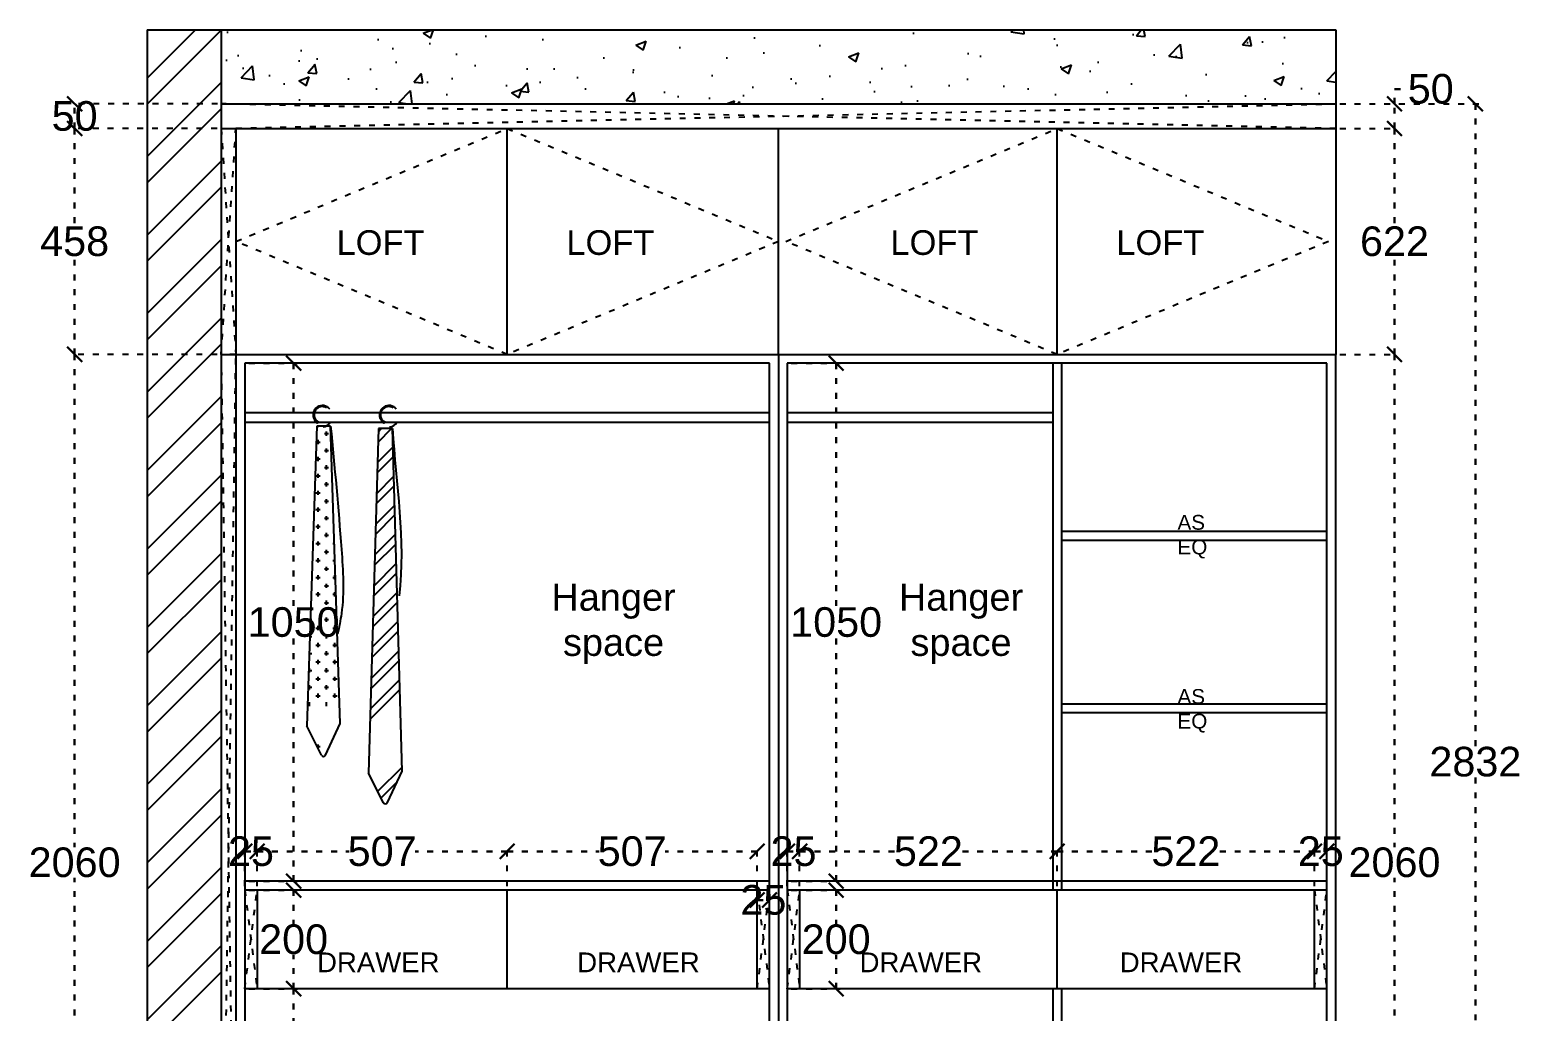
# Model space of a CAD drawing. Header units: millimetres. Extents: x 220712 to 1505573, y -354410 to 241923.
# Drawn here: x 285507 to 288529, y 117309 to 119298 of the extents above; entities that cross this region are included whole.
import ezdxf

# ---------------------------------------------------------------- set-up
doc = ezdxf.new("R2010")
doc.units = ezdxf.units.MM
doc.header["$MEASUREMENT"] = 0
doc.linetypes.add('ACAD_ISO03W100', pattern=[30, 12, -18])
doc.layers.add('Walls', color=253, linetype='Continuous')
doc.layers.add('Words', color=7, linetype='Continuous')
doc.styles.get("Standard").update_dxf_attribs({"font": 'arial.ttf'})
doc.dimstyles.get("Standard").update_dxf_attribs({"dimtxt": 60, "dimasz": 30, "dimexe": 7.75, "dimexo": 8.13, "dimgap": 0.63, "dimtad": 0, "dimtih": 1, "dimtoh": 1, "dimdec": 0, "dimzin": 0, "dimtxsty": 'Standard', "dimblk": 'OBLIQUE', "dimcen": 2.25, "dimclrd": 1, "dimclre": 1, "dimclrt": 1, "dimadec": 0, "dimazin": 0, "dimtfac": 1, "dimtdec": 0, "dimtofl": 0, "dimtmove": 0, "dimatfit": 3, "dimfxl": 1, "dimtolj": 1, "dimtzin": 0, "dimlwd": 30, "dimarcsym": 0})

# ---------------------------------------------------------------- blocks, each defined once
blk = doc.blocks.new('_Oblique')
at = {"color": 0, "linetype": 'ByBlock', "lineweight": -2}
blk.add_line((-0.5, -0.5), (0.5, 0.5), dxfattribs=at)
blk = doc.blocks.new('*D666')
at = {"layer": 'Defpoints', "color": 0, "linetype": 'ACAD_ISO03W100', "transparency": 16777216}
for p in [(288155, 118640.5), (288274, 118640.5), (288155, 116580.5)]:
    blk.add_point(p, dxfattribs=at)
at = {"layer": 'Walls', "color": 1, "linetype": 'ACAD_ISO03W100', "lineweight": -2, "transparency": 16777216}
for p, q in [((288163.1, 118640.5), (288281.8, 118640.5)), ((288163.1, 116580.5), (288281.8, 116580.5))]:
    blk.add_line(p, q, dxfattribs=at)
at = {"layer": 'Walls', "color": 1, "linetype": 'ACAD_ISO03W100', "lineweight": 30, "transparency": 16777216}
for p, q in [((288274, 118640.5), (288274, 117641.8)), ((288274, 116580.5), (288274, 117579.2))]:
    blk.add_line(p, q, dxfattribs=at)
at = {"layer": 'Walls', "color": 1, "linetype": 'ACAD_ISO03W100', "lineweight": 30, "transparency": 16777216, "xscale": 30, "yscale": 30, "zscale": 30}
for p, rotation in [((288274, 118640.5), 90), ((288274, 116580.5), 270)]:
    blk.add_blockref('_Oblique', p, dxfattribs=dict(at, rotation=rotation))
at = {"layer": 'Walls', "color": 1, "linetype": 'ACAD_ISO03W100', "transparency": 16777216, "insert": (288274, 117610.5), "char_height": 60, "attachment_point": 5}
blk.add_mtext('\\A1;2060', dxfattribs=at)
blk = doc.blocks.new('*D667')
at = {"layer": 'Defpoints', "color": 0, "linetype": 'ACAD_ISO03W100', "transparency": 16777216}
for p in [(288155, 119098.5), (288274, 119098.5), (288155, 118640.5)]:
    blk.add_point(p, dxfattribs=at)
at = {"layer": 'Walls', "color": 1, "linetype": 'ACAD_ISO03W100', "lineweight": -2, "transparency": 16777216}
for p, q in [((288163.1, 119098.5), (288281.8, 119098.5)), ((288163.1, 118640.5), (288281.8, 118640.5))]:
    blk.add_line(p, q, dxfattribs=at)
at = {"layer": 'Walls', "color": 1, "linetype": 'ACAD_ISO03W100', "lineweight": 30, "transparency": 16777216}
for p, q in [((288274, 119098.5), (288274, 118900.8)), ((288274, 118640.5), (288274, 118838.2))]:
    blk.add_line(p, q, dxfattribs=at)
at = {"layer": 'Walls', "color": 1, "linetype": 'ACAD_ISO03W100', "lineweight": 30, "transparency": 16777216, "xscale": 30, "yscale": 30, "zscale": 30}
for p, rotation in [((288274, 119098.5), 90), ((288274, 118640.5), 270)]:
    blk.add_blockref('_Oblique', p, dxfattribs=dict(at, rotation=rotation))
at = {"layer": 'Walls', "color": 1, "linetype": 'ACAD_ISO03W100', "transparency": 16777216, "insert": (288274, 118869.5), "char_height": 60, "attachment_point": 5}
blk.add_mtext('\\A1;622', dxfattribs=at)
blk = doc.blocks.new('*D668')
at = {"layer": 'Defpoints', "color": 0, "linetype": 'ACAD_ISO03W100', "transparency": 16777216}
for p in [(288155, 119148.5), (288274, 119148.5), (288155, 119098.5)]:
    blk.add_point(p, dxfattribs=at)
at = {"layer": 'Walls', "color": 1, "linetype": 'ACAD_ISO03W100', "lineweight": 30, "transparency": 16777216}
for p, q in [((288274, 119148.5), (288274, 119178.5)), ((288274, 119178.5), (288304, 119178.5)), ((288274, 119098.5), (288274, 119148.5))]:
    blk.add_line(p, q, dxfattribs=at)
at = {"layer": 'Walls', "color": 1, "linetype": 'ACAD_ISO03W100', "lineweight": -2, "transparency": 16777216}
for p, q in [((288163.13, 119148.5), (288281.75, 119148.5)), ((288163.13, 119098.5), (288281.75, 119098.5))]:
    blk.add_line(p, q, dxfattribs=at)
at = {"layer": 'Walls', "color": 1, "linetype": 'ACAD_ISO03W100', "lineweight": 30, "transparency": 16777216, "xscale": 30, "yscale": 30, "zscale": 30}
for p, rotation in [((288274, 119148.5), 90), ((288274, 119098.5), 270)]:
    blk.add_blockref('_Oblique', p, dxfattribs=dict(at, rotation=rotation))
at = {"layer": 'Walls', "color": 1, "linetype": 'ACAD_ISO03W100', "transparency": 16777216, "insert": (288347.50176, 119178.5), "char_height": 60, "attachment_point": 5}
blk.add_mtext('\\A1;50', dxfattribs=at)
blk = doc.blocks.new('*D664')
at = {"layer": 'Defpoints', "color": 0, "linetype": 'ACAD_ISO03W100', "transparency": 16777216}
for p in [(288155, 119148.5), (288438, 119148.5), (288155, 116480.5)]:
    blk.add_point(p, dxfattribs=at)
at = {"layer": 'Walls', "color": 1, "linetype": 'ACAD_ISO03W100', "lineweight": -2, "transparency": 16777216}
for p, q in [((288163.1, 119148.5), (288445.8, 119148.5)), ((288163.1, 116480.5), (288445.8, 116480.5))]:
    blk.add_line(p, q, dxfattribs=at)
at = {"layer": 'Walls', "color": 1, "linetype": 'ACAD_ISO03W100', "lineweight": 30, "transparency": 16777216}
for p, q in [((288438, 119148.5), (288438, 117845.8)), ((288438, 116480.5), (288438, 117783.2))]:
    blk.add_line(p, q, dxfattribs=at)
at = {"layer": 'Walls', "color": 1, "linetype": 'ACAD_ISO03W100', "lineweight": 30, "transparency": 16777216, "xscale": 30, "yscale": 30, "zscale": 30}
for p, rotation in [((288438, 119148.5), 90), ((288438, 116480.5), 270)]:
    blk.add_blockref('_Oblique', p, dxfattribs=dict(at, rotation=rotation))
at = {"layer": 'Walls', "color": 1, "linetype": 'ACAD_ISO03W100', "transparency": 16777216, "insert": (288438, 117814.5), "char_height": 60, "attachment_point": 5}
blk.add_mtext('\\A1;2832', dxfattribs=at)
blk = doc.blocks.new('*D673')
at = {"layer": 'Defpoints', "color": 0, "linetype": 'ACAD_ISO03W100', "transparency": 16777216}
for p in [(285943, 117354.5), (286042, 117354.5), (285943, 116976.5)]:
    blk.add_point(p, dxfattribs=at)
at = {"layer": 'Walls', "color": 1, "linetype": 'ACAD_ISO03W100', "lineweight": -2, "transparency": 16777216}
for p, q in [((285951.1, 117354.5), (286049.8, 117354.5)), ((285951.1, 116976.5), (286049.8, 116976.5))]:
    blk.add_line(p, q, dxfattribs=at)
at = {"layer": 'Walls', "color": 1, "linetype": 'ACAD_ISO03W100', "lineweight": 30, "transparency": 16777216}
for p, q in [((286042, 117354.5), (286042, 117196.8)), ((286042, 116976.5), (286042, 117134.2))]:
    blk.add_line(p, q, dxfattribs=at)
at = {"layer": 'Walls', "color": 1, "linetype": 'ACAD_ISO03W100', "lineweight": 30, "transparency": 16777216, "xscale": 30, "yscale": 30, "zscale": 30}
for p, rotation in [((286042, 117354.5), 90), ((286042, 116976.5), 270)]:
    blk.add_blockref('_Oblique', p, dxfattribs=dict(at, rotation=rotation))
at = {"layer": 'Walls', "color": 1, "linetype": 'ACAD_ISO03W100', "transparency": 16777216, "insert": (286042, 117165.5), "char_height": 60, "attachment_point": 5}
blk.add_mtext('\\A1;378', dxfattribs=at)
blk = doc.blocks.new('*D674')
at = {"layer": 'Defpoints', "color": 0, "linetype": 'ACAD_ISO03W100', "transparency": 16777216}
for p in [(285943, 117554.5), (286042, 117554.5), (285943, 117354.5)]:
    blk.add_point(p, dxfattribs=at)
at = {"layer": 'Walls', "color": 1, "linetype": 'ACAD_ISO03W100', "lineweight": -2, "transparency": 16777216}
for p, q in [((285951.1, 117554.5), (286049.8, 117554.5)), ((285951.1, 117354.5), (286049.8, 117354.5))]:
    blk.add_line(p, q, dxfattribs=at)
at = {"layer": 'Walls', "color": 1, "linetype": 'ACAD_ISO03W100', "lineweight": 30, "transparency": 16777216}
for p, q in [((286042, 117554.5), (286042, 117485.8)), ((286042, 117354.5), (286042, 117423.2))]:
    blk.add_line(p, q, dxfattribs=at)
at = {"layer": 'Walls', "color": 1, "linetype": 'ACAD_ISO03W100', "lineweight": 30, "transparency": 16777216, "xscale": 30, "yscale": 30, "zscale": 30}
for p, rotation in [((286042, 117554.5), 90), ((286042, 117354.5), 270)]:
    blk.add_blockref('_Oblique', p, dxfattribs=dict(at, rotation=rotation))
at = {"layer": 'Walls', "color": 1, "linetype": 'ACAD_ISO03W100', "transparency": 16777216, "insert": (286042, 117454.5), "char_height": 60, "attachment_point": 5}
blk.add_mtext('\\A1;200', dxfattribs=at)
blk = doc.blocks.new('*D675')
at = {"layer": 'Defpoints', "color": 0, "linetype": 'ACAD_ISO03W100', "transparency": 16777216}
for p in [(285943, 118622.5), (285943, 117572.5), (286042, 117572.5)]:
    blk.add_point(p, dxfattribs=at)
at = {"layer": 'Walls', "color": 1, "linetype": 'ACAD_ISO03W100', "lineweight": -2, "transparency": 16777216}
for p, q in [((285951.1, 118622.5), (286049.8, 118622.5)), ((285951.1, 117572.5), (286049.8, 117572.5))]:
    blk.add_line(p, q, dxfattribs=at)
at = {"layer": 'Walls', "color": 1, "linetype": 'ACAD_ISO03W100', "lineweight": 30, "transparency": 16777216}
for p, q in [((286042, 118622.5), (286042, 118128.8)), ((286042, 117572.5), (286042, 118066.2))]:
    blk.add_line(p, q, dxfattribs=at)
at = {"layer": 'Walls', "color": 1, "linetype": 'ACAD_ISO03W100', "lineweight": 30, "transparency": 16777216, "xscale": 30, "yscale": 30, "zscale": 30}
for p, rotation in [((286042, 118622.5), 90), ((286042, 117572.5), 270)]:
    blk.add_blockref('_Oblique', p, dxfattribs=dict(at, rotation=rotation))
at = {"layer": 'Walls', "color": 1, "linetype": 'ACAD_ISO03W100', "transparency": 16777216, "insert": (286042, 118097.5), "char_height": 60, "attachment_point": 5}
blk.add_mtext('\\A1;1050', dxfattribs=at)
blk = doc.blocks.new('*D676')
at = {"layer": 'Defpoints', "color": 0, "linetype": 'ACAD_ISO03W100', "transparency": 16777216}
for p in [(285598, 118640.5), (285895, 118640.5), (285895, 116580.5)]:
    blk.add_point(p, dxfattribs=at)
at = {"layer": 'Walls', "color": 1, "linetype": 'ACAD_ISO03W100', "lineweight": -2, "transparency": 16777216}
for p, q in [((285886.9, 118640.5), (285590.3, 118640.5)), ((285886.9, 116580.5), (285590.3, 116580.5))]:
    blk.add_line(p, q, dxfattribs=at)
at = {"layer": 'Walls', "color": 1, "linetype": 'ACAD_ISO03W100', "lineweight": 30, "transparency": 16777216}
for p, q in [((285598, 118640.5), (285598, 117641.8)), ((285598, 116580.5), (285598, 117579.2))]:
    blk.add_line(p, q, dxfattribs=at)
at = {"layer": 'Walls', "color": 1, "linetype": 'ACAD_ISO03W100', "lineweight": 30, "transparency": 16777216, "xscale": 30, "yscale": 30, "zscale": 30}
for p, rotation in [((285598, 118640.5), 90), ((285598, 116580.5), 270)]:
    blk.add_blockref('_Oblique', p, dxfattribs=dict(at, rotation=rotation))
at = {"layer": 'Walls', "color": 1, "linetype": 'ACAD_ISO03W100', "transparency": 16777216, "insert": (285598, 117610.5), "char_height": 60, "attachment_point": 5}
blk.add_mtext('\\A1;2060', dxfattribs=at)
blk = doc.blocks.new('*D678')
at = {"layer": 'Defpoints', "color": 0, "linetype": 'ACAD_ISO03W100', "transparency": 16777216}
for p in [(285598, 119098.5), (285895, 119098.5), (285895, 118640.5)]:
    blk.add_point(p, dxfattribs=at)
at = {"layer": 'Walls', "color": 1, "linetype": 'ACAD_ISO03W100', "lineweight": -2, "transparency": 16777216}
for p, q in [((285886.9, 119098.5), (285590.3, 119098.5)), ((285886.9, 118640.5), (285590.3, 118640.5))]:
    blk.add_line(p, q, dxfattribs=at)
at = {"layer": 'Walls', "color": 1, "linetype": 'ACAD_ISO03W100', "lineweight": 30, "transparency": 16777216}
for p, q in [((285598, 119098.5), (285598, 118900.8)), ((285598, 118640.5), (285598, 118838.2))]:
    blk.add_line(p, q, dxfattribs=at)
at = {"layer": 'Walls', "color": 1, "linetype": 'ACAD_ISO03W100', "lineweight": 30, "transparency": 16777216, "xscale": 30, "yscale": 30, "zscale": 30}
for p, rotation in [((285598, 119098.5), 90), ((285598, 118640.5), 270)]:
    blk.add_blockref('_Oblique', p, dxfattribs=dict(at, rotation=rotation))
at = {"layer": 'Walls', "color": 1, "linetype": 'ACAD_ISO03W100', "transparency": 16777216, "insert": (285598, 118869.5), "char_height": 60, "attachment_point": 5}
blk.add_mtext('\\A1;458', dxfattribs=at)
blk = doc.blocks.new('*D679')
at = {"layer": 'Defpoints', "color": 0, "linetype": 'ACAD_ISO03W100', "transparency": 16777216}
for p in [(285598, 119148.5), (285896.1, 119148.5), (285895, 119098.5)]:
    blk.add_point(p, dxfattribs=at)
at = {"layer": 'Walls', "color": 1, "linetype": 'ACAD_ISO03W100', "lineweight": -2, "transparency": 16777216}
for p, q in [((285888, 119148.5), (285590.3, 119148.5)), ((285886.9, 119098.5), (285590.3, 119098.5))]:
    blk.add_line(p, q, dxfattribs=at)
at = {"layer": 'Walls', "color": 1, "linetype": 'ACAD_ISO03W100', "lineweight": 30, "transparency": 16777216}
blk.add_line((285598, 119098.5), (285598, 119148.5), dxfattribs=at)
at = {"layer": 'Walls', "color": 1, "linetype": 'ACAD_ISO03W100', "lineweight": 30, "transparency": 16777216, "xscale": 30, "yscale": 30, "zscale": 30}
for p, rotation in [((285598, 119148.5), 90), ((285598, 119098.5), 270)]:
    blk.add_blockref('_Oblique', p, dxfattribs=dict(at, rotation=rotation))
at = {"layer": 'Walls', "color": 1, "linetype": 'ACAD_ISO03W100', "transparency": 16777216, "insert": (285598, 119123.5), "char_height": 60, "attachment_point": 5}
blk.add_mtext('\\A1;50', dxfattribs=at)
blk = doc.blocks.new('*D680')
at = {"layer": 'Defpoints', "color": 0, "linetype": 'ACAD_ISO03W100', "transparency": 16777216}
for p in [(286982, 117554.5), (287007, 117554.5), (287007, 117534.3)]:
    blk.add_point(p, dxfattribs=at)
at = {"layer": 'Walls', "color": 1, "linetype": 'ACAD_ISO03W100', "lineweight": -2, "transparency": 16777216}
for p, q in [((286982, 117546.4), (286982, 117526.6)), ((287007, 117546.4), (287007, 117526.6))]:
    blk.add_line(p, q, dxfattribs=at)
at = {"layer": 'Walls', "color": 1, "linetype": 'ACAD_ISO03W100', "lineweight": 30, "transparency": 16777216}
blk.add_line((286982, 117534.3), (287007, 117534.3), dxfattribs=at)
at = {"layer": 'Walls', "color": 1, "linetype": 'ACAD_ISO03W100', "lineweight": 30, "transparency": 16777216, "xscale": 30, "yscale": 30, "zscale": 30, "rotation": 180}
blk.add_blockref('_Oblique', (286982, 117534.3), dxfattribs=at)
at = {"layer": 'Walls', "color": 1, "linetype": 'ACAD_ISO03W100', "lineweight": 30, "transparency": 16777216, "xscale": 30, "yscale": 30, "zscale": 30}
blk.add_blockref('_Oblique', (287007, 117534.3), dxfattribs=at)
at = {"layer": 'Walls', "color": 1, "linetype": 'ACAD_ISO03W100', "transparency": 16777216, "insert": (286994.5, 117534.3), "char_height": 60, "attachment_point": 5}
blk.add_mtext('\\A1;25', dxfattribs=at)
blk = doc.blocks.new('*D681')
at = {"layer": 'Defpoints', "color": 0, "linetype": 'ACAD_ISO03W100', "transparency": 16777216}
for p in [(285968, 117633), (285943, 117554.5), (285968, 117554.5)]:
    blk.add_point(p, dxfattribs=at)
at = {"layer": 'Walls', "color": 1, "linetype": 'ACAD_ISO03W100', "lineweight": -2, "transparency": 16777216}
for p, q in [((285943, 117562.63), (285943, 117640.75)), ((285968, 117562.63), (285968, 117640.75))]:
    blk.add_line(p, q, dxfattribs=at)
at = {"layer": 'Walls', "color": 1, "linetype": 'ACAD_ISO03W100', "lineweight": 30, "transparency": 16777216}
blk.add_line((285943, 117633), (285968, 117633), dxfattribs=at)
at = {"layer": 'Walls', "color": 1, "linetype": 'ACAD_ISO03W100', "lineweight": 30, "transparency": 16777216, "xscale": 30, "yscale": 30, "zscale": 30, "rotation": 180}
blk.add_blockref('_Oblique', (285943, 117633), dxfattribs=at)
at = {"layer": 'Walls', "color": 1, "linetype": 'ACAD_ISO03W100', "lineweight": 30, "transparency": 16777216, "xscale": 30, "yscale": 30, "zscale": 30}
blk.add_blockref('_Oblique', (285968, 117633), dxfattribs=at)
at = {"layer": 'Walls', "color": 1, "linetype": 'ACAD_ISO03W100', "transparency": 16777216, "insert": (285955.5, 117633), "char_height": 60, "attachment_point": 5}
blk.add_mtext('\\A1;25', dxfattribs=at)
blk = doc.blocks.new('*D682')
at = {"layer": 'Defpoints', "color": 0, "linetype": 'ACAD_ISO03W100', "transparency": 16777216}
for p in [(286475, 117633), (285968, 117554.5), (286475, 117554.5)]:
    blk.add_point(p, dxfattribs=at)
at = {"layer": 'Walls', "color": 1, "linetype": 'ACAD_ISO03W100', "lineweight": -2, "transparency": 16777216}
for p, q in [((285968, 117562.6), (285968, 117640.8)), ((286475, 117562.6), (286475, 117640.8))]:
    blk.add_line(p, q, dxfattribs=at)
at = {"layer": 'Walls', "color": 1, "linetype": 'ACAD_ISO03W100', "lineweight": 30, "transparency": 16777216}
for p, q in [((285968, 117633), (286154.6, 117633)), ((286475, 117633), (286288.4, 117633))]:
    blk.add_line(p, q, dxfattribs=at)
at = {"layer": 'Walls', "color": 1, "linetype": 'ACAD_ISO03W100', "lineweight": 30, "transparency": 16777216, "xscale": 30, "yscale": 30, "zscale": 30, "rotation": 180}
blk.add_blockref('_Oblique', (285968, 117633), dxfattribs=at)
at = {"layer": 'Walls', "color": 1, "linetype": 'ACAD_ISO03W100', "lineweight": 30, "transparency": 16777216, "xscale": 30, "yscale": 30, "zscale": 30}
blk.add_blockref('_Oblique', (286475, 117633), dxfattribs=at)
at = {"layer": 'Walls', "color": 1, "linetype": 'ACAD_ISO03W100', "transparency": 16777216, "insert": (286221.5, 117633), "char_height": 60, "attachment_point": 5}
blk.add_mtext('\\A1;507', dxfattribs=at)
blk = doc.blocks.new('*D683')
at = {"layer": 'Defpoints', "color": 0, "linetype": 'ACAD_ISO03W100', "transparency": 16777216}
for p in [(286982, 117633), (286475, 117554.5), (286982, 117554.5)]:
    blk.add_point(p, dxfattribs=at)
at = {"layer": 'Walls', "color": 1, "linetype": 'ACAD_ISO03W100', "lineweight": -2, "transparency": 16777216}
for p, q in [((286475, 117562.6), (286475, 117640.8)), ((286982, 117562.6), (286982, 117640.8))]:
    blk.add_line(p, q, dxfattribs=at)
at = {"layer": 'Walls', "color": 1, "linetype": 'ACAD_ISO03W100', "lineweight": 30, "transparency": 16777216}
for p, q in [((286475, 117633), (286661.6, 117633)), ((286982, 117633), (286795.4, 117633))]:
    blk.add_line(p, q, dxfattribs=at)
at = {"layer": 'Walls', "color": 1, "linetype": 'ACAD_ISO03W100', "lineweight": 30, "transparency": 16777216, "xscale": 30, "yscale": 30, "zscale": 30, "rotation": 180}
blk.add_blockref('_Oblique', (286475, 117633), dxfattribs=at)
at = {"layer": 'Walls', "color": 1, "linetype": 'ACAD_ISO03W100', "lineweight": 30, "transparency": 16777216, "xscale": 30, "yscale": 30, "zscale": 30}
blk.add_blockref('_Oblique', (286982, 117633), dxfattribs=at)
at = {"layer": 'Walls', "color": 1, "linetype": 'ACAD_ISO03W100', "transparency": 16777216, "insert": (286728.5, 117633), "char_height": 60, "attachment_point": 5}
blk.add_mtext('\\A1;507', dxfattribs=at)
blk = doc.blocks.new('*D685')
at = {"layer": 'Defpoints', "color": 0, "linetype": 'ACAD_ISO03W100', "transparency": 16777216}
for p in [(287043, 117554.5), (287142, 117554.5), (287043, 117354.5)]:
    blk.add_point(p, dxfattribs=at)
at = {"layer": 'Walls', "color": 1, "linetype": 'ACAD_ISO03W100', "lineweight": -2, "transparency": 16777216}
for p, q in [((287051.1, 117554.5), (287149.8, 117554.5)), ((287051.1, 117354.5), (287149.8, 117354.5))]:
    blk.add_line(p, q, dxfattribs=at)
at = {"layer": 'Walls', "color": 1, "linetype": 'ACAD_ISO03W100', "lineweight": 30, "transparency": 16777216}
for p, q in [((287142, 117554.5), (287142, 117485.8)), ((287142, 117354.5), (287142, 117423.2))]:
    blk.add_line(p, q, dxfattribs=at)
at = {"layer": 'Walls', "color": 1, "linetype": 'ACAD_ISO03W100', "lineweight": 30, "transparency": 16777216, "xscale": 30, "yscale": 30, "zscale": 30}
for p, rotation in [((287142, 117554.5), 90), ((287142, 117354.5), 270)]:
    blk.add_blockref('_Oblique', p, dxfattribs=dict(at, rotation=rotation))
at = {"layer": 'Walls', "color": 1, "linetype": 'ACAD_ISO03W100', "transparency": 16777216, "insert": (287142, 117454.5), "char_height": 60, "attachment_point": 5}
blk.add_mtext('\\A1;200', dxfattribs=at)
blk = doc.blocks.new('*D686')
at = {"layer": 'Defpoints', "color": 0, "linetype": 'ACAD_ISO03W100', "transparency": 16777216}
for p in [(287043, 118622.5), (287043, 117572.5), (287142, 117572.5)]:
    blk.add_point(p, dxfattribs=at)
at = {"layer": 'Walls', "color": 1, "linetype": 'ACAD_ISO03W100', "lineweight": -2, "transparency": 16777216}
for p, q in [((287051.1, 118622.5), (287149.8, 118622.5)), ((287051.1, 117572.5), (287149.8, 117572.5))]:
    blk.add_line(p, q, dxfattribs=at)
at = {"layer": 'Walls', "color": 1, "linetype": 'ACAD_ISO03W100', "lineweight": 30, "transparency": 16777216}
for p, q in [((287142, 118622.5), (287142, 118128.8)), ((287142, 117572.5), (287142, 118066.2))]:
    blk.add_line(p, q, dxfattribs=at)
at = {"layer": 'Walls', "color": 1, "linetype": 'ACAD_ISO03W100', "lineweight": 30, "transparency": 16777216, "xscale": 30, "yscale": 30, "zscale": 30}
for p, rotation in [((287142, 118622.5), 90), ((287142, 117572.5), 270)]:
    blk.add_blockref('_Oblique', p, dxfattribs=dict(at, rotation=rotation))
at = {"layer": 'Walls', "color": 1, "linetype": 'ACAD_ISO03W100', "transparency": 16777216, "insert": (287142, 118097.5), "char_height": 60, "attachment_point": 5}
blk.add_mtext('\\A1;1050', dxfattribs=at)
blk = doc.blocks.new('*D687')
at = {"layer": 'Defpoints', "color": 0, "linetype": 'ACAD_ISO03W100', "transparency": 16777216}
for p in [(288137, 117633), (288112, 117554.5), (288137, 117554.5)]:
    blk.add_point(p, dxfattribs=at)
at = {"layer": 'Walls', "color": 1, "linetype": 'ACAD_ISO03W100', "lineweight": -2, "transparency": 16777216}
for p, q in [((288112, 117562.63), (288112, 117640.75)), ((288137, 117562.63), (288137, 117640.75))]:
    blk.add_line(p, q, dxfattribs=at)
at = {"layer": 'Walls', "color": 1, "linetype": 'ACAD_ISO03W100', "lineweight": 30, "transparency": 16777216}
blk.add_line((288112, 117633), (288137, 117633), dxfattribs=at)
at = {"layer": 'Walls', "color": 1, "linetype": 'ACAD_ISO03W100', "lineweight": 30, "transparency": 16777216, "xscale": 30, "yscale": 30, "zscale": 30, "rotation": 180}
blk.add_blockref('_Oblique', (288112, 117633), dxfattribs=at)
at = {"layer": 'Walls', "color": 1, "linetype": 'ACAD_ISO03W100', "lineweight": 30, "transparency": 16777216, "xscale": 30, "yscale": 30, "zscale": 30}
blk.add_blockref('_Oblique', (288137, 117633), dxfattribs=at)
at = {"layer": 'Walls', "color": 1, "linetype": 'ACAD_ISO03W100', "transparency": 16777216, "insert": (288124.5, 117633), "char_height": 60, "attachment_point": 5}
blk.add_mtext('\\A1;25', dxfattribs=at)
blk = doc.blocks.new('*D688')
at = {"layer": 'Defpoints', "color": 0, "linetype": 'ACAD_ISO03W100', "transparency": 16777216}
for p in [(287068, 117633), (287043, 117554.5), (287068, 117554.5)]:
    blk.add_point(p, dxfattribs=at)
at = {"layer": 'Walls', "color": 1, "linetype": 'ACAD_ISO03W100', "lineweight": -2, "transparency": 16777216}
for p, q in [((287043, 117562.63), (287043, 117640.75)), ((287068, 117562.63), (287068, 117640.75))]:
    blk.add_line(p, q, dxfattribs=at)
at = {"layer": 'Walls', "color": 1, "linetype": 'ACAD_ISO03W100', "lineweight": 30, "transparency": 16777216}
blk.add_line((287043, 117633), (287068, 117633), dxfattribs=at)
at = {"layer": 'Walls', "color": 1, "linetype": 'ACAD_ISO03W100', "lineweight": 30, "transparency": 16777216, "xscale": 30, "yscale": 30, "zscale": 30, "rotation": 180}
blk.add_blockref('_Oblique', (287043, 117633), dxfattribs=at)
at = {"layer": 'Walls', "color": 1, "linetype": 'ACAD_ISO03W100', "lineweight": 30, "transparency": 16777216, "xscale": 30, "yscale": 30, "zscale": 30}
blk.add_blockref('_Oblique', (287068, 117633), dxfattribs=at)
at = {"layer": 'Walls', "color": 1, "linetype": 'ACAD_ISO03W100', "transparency": 16777216, "insert": (287055.5, 117633), "char_height": 60, "attachment_point": 5}
blk.add_mtext('\\A1;25', dxfattribs=at)
blk = doc.blocks.new('*D689')
at = {"layer": 'Defpoints', "color": 0, "linetype": 'ACAD_ISO03W100', "transparency": 16777216}
for p in [(287590, 117633), (287068, 117554.5), (287590, 117554.5)]:
    blk.add_point(p, dxfattribs=at)
at = {"layer": 'Walls', "color": 1, "linetype": 'ACAD_ISO03W100', "lineweight": -2, "transparency": 16777216}
for p, q in [((287068, 117562.6), (287068, 117640.8)), ((287590, 117562.6), (287590, 117640.8))]:
    blk.add_line(p, q, dxfattribs=at)
at = {"layer": 'Walls', "color": 1, "linetype": 'ACAD_ISO03W100', "lineweight": 30, "transparency": 16777216}
for p, q in [((287068, 117633), (287262.4, 117633)), ((287590, 117633), (287395.6, 117633))]:
    blk.add_line(p, q, dxfattribs=at)
at = {"layer": 'Walls', "color": 1, "linetype": 'ACAD_ISO03W100', "lineweight": 30, "transparency": 16777216, "xscale": 30, "yscale": 30, "zscale": 30, "rotation": 180}
blk.add_blockref('_Oblique', (287068, 117633), dxfattribs=at)
at = {"layer": 'Walls', "color": 1, "linetype": 'ACAD_ISO03W100', "lineweight": 30, "transparency": 16777216, "xscale": 30, "yscale": 30, "zscale": 30}
blk.add_blockref('_Oblique', (287590, 117633), dxfattribs=at)
at = {"layer": 'Walls', "color": 1, "linetype": 'ACAD_ISO03W100', "transparency": 16777216, "insert": (287329, 117633), "char_height": 60, "attachment_point": 5}
blk.add_mtext('\\A1;522', dxfattribs=at)
blk = doc.blocks.new('*D684')
at = {"layer": 'Defpoints', "color": 0, "linetype": 'ACAD_ISO03W100', "transparency": 16777216}
for p in [(288112, 117633), (287590, 117554.5), (288112, 117554.5)]:
    blk.add_point(p, dxfattribs=at)
at = {"layer": 'Walls', "color": 1, "linetype": 'ACAD_ISO03W100', "lineweight": -2, "transparency": 16777216}
for p, q in [((287590, 117562.6), (287590, 117640.8)), ((288112, 117562.6), (288112, 117640.8))]:
    blk.add_line(p, q, dxfattribs=at)
at = {"layer": 'Walls', "color": 1, "linetype": 'ACAD_ISO03W100', "lineweight": 30, "transparency": 16777216}
for p, q in [((287590, 117633), (287784.4, 117633)), ((288112, 117633), (287917.6, 117633))]:
    blk.add_line(p, q, dxfattribs=at)
at = {"layer": 'Walls', "color": 1, "linetype": 'ACAD_ISO03W100', "lineweight": 30, "transparency": 16777216, "xscale": 30, "yscale": 30, "zscale": 30, "rotation": 180}
blk.add_blockref('_Oblique', (287590, 117633), dxfattribs=at)
at = {"layer": 'Walls', "color": 1, "linetype": 'ACAD_ISO03W100', "lineweight": 30, "transparency": 16777216, "xscale": 30, "yscale": 30, "zscale": 30}
blk.add_blockref('_Oblique', (288112, 117633), dxfattribs=at)
at = {"layer": 'Walls', "color": 1, "linetype": 'ACAD_ISO03W100', "transparency": 16777216, "insert": (287851, 117633), "char_height": 60, "attachment_point": 5}
blk.add_mtext('\\A1;522', dxfattribs=at)

msp = doc.modelspace()

# ---------------------------------------------------------------- hatches: boundary and pattern name
at = {"layer": 'Walls', "linetype": 'ACAD_ISO03W100', "true_color": 0xc7c8ca}
h = msp.add_hatch(dxfattribs=at)
h.set_pattern_fill('ANSI32', color=9, scale=300)
h.set_pattern_definition([(45, (4263.5, 0), (-79.549513, 79.549513), []), (45, (4316.53, 0), (-79.549513, 79.549513), [])])
h.paths.add_polyline_path([(285895, 119298.5), (285745, 119298.5), (285745, 118640.5), (285745, 116480.5), (285895, 116480.5), (285895, 118640.5)])
h = msp.add_hatch(dxfattribs=at)
h.set_pattern_fill('AR-CONC', color=9, scale=30)
h.set_pattern_definition([(50, (4263.5, 0), (215.17805, -18.82564), [22.5, -247.5]), (355, (4263.5, 0), (-41.6254, 225.65764), [18, -198]), (100.451444, (4281.43, -1.57), (173.55265, 206.832), [19.12206, -210.34263]), (46.1842, (4263.5, 60), (320.1724, -49.65578), [33.75, -371.25]), (96.63564, (4290.18, 55.86), (280.39858, 292.23558), [28.6831, -315.51413]), (351.18416, (4263.5, 60), (280.3986, 292.23558), [27, -297]), (21, (4293.5, 45), (179.07212, -120.78567), [22.5, -247.5]), (326, (4293.5, 45), (72.9946, 217.54501), [18, -198]), (71.451445, (4308.42, 34.93), (252.06671, 96.75935), [19.12206, -210.34263]), (37.5, (4263.5, 0), (3.647957, 99.868156), [0, -195.6, 0, -201, 0, -198.75]), (7.5, (4263.5, 0), (78.92086, 118.323514), [0, -114.6, 0, -191.1, 0, -75.75]), (327.5, (4196.6, 0), (160.14673, -6.766462), [0, -75, 0, -234, 0, -310.5]), (317.5, (4166.6, 0), (174.95585, 30.031495), [0, -97.5, 0, -155.4, 0, -220.5])])
h.paths.add_polyline_path([(288155, 119148.5), (288155, 119298.5), (285895, 119298.5), (285895, 119148.5)])

# ---------------------------------------------------------------- linework, layer by layer
at = {"color": 18, "true_color": 0x000000}
for p, q in [((286088.8, 118494.9), (286068.7, 117887.5)), ((286117.1, 118494.9), (286088.8, 118494.9)), ((286091.5, 118492.8), (286091.5, 118494.9)), ((286108.7, 118475.7), (286108.7, 118484.2)), ((286136.6, 117891.9), (286117.1, 118494.9)), ((286214.2, 118490.1), (286194, 117791.4)), ((286213.4, 118462.8), (286240.7, 118490.1)), ((286214, 118483.6), (286220.5, 118490.1)), ((286242.5, 118490.1), (286214.2, 118490.1)), ((286262, 117795.8), (286242.5, 118490.1)), ((286087.8, 118462.8), (286095.8, 118462.8)), ((286091.5, 118458.5), (286091.5, 118467.1)), ((286104.4, 118480), (286113, 118480)), ((286212.2, 118421.2), (286243.5, 118452.5)), ((286087.2, 118428.5), (286095.8, 118428.5)), ((286091.5, 118424.2), (286091.5, 118432.8)), ((286104.4, 118445.7), (286113, 118445.7)), ((286108.7, 118441.4), (286108.7, 118450)), ((286211.6, 118400.4), (286244.1, 118432.9)), ((286087.2, 118394.2), (286095.8, 118394.2)), ((286091.5, 118389.9), (286091.5, 118398.5)), ((286104.4, 118411.4), (286113, 118411.4)), ((286108.7, 118407.1), (286108.7, 118415.7)), ((286210.4, 118358.8), (286245.2, 118393.6)), ((286091.5, 118355.7), (286091.5, 118364.2)), ((286104.4, 118377.1), (286113, 118377.1)), ((286108.7, 118372.8), (286108.7, 118381.4)), ((286209.8, 118338), (286245.7, 118373.9)), ((286087.2, 118359.9), (286095.8, 118359.9)), ((286104.4, 118342.8), (286113, 118342.8)), ((286108.7, 118338.5), (286108.7, 118347.1)), ((286208.6, 118296.3), (286246.9, 118334.6)), ((286087.2, 118325.7), (286095.8, 118325.7)), ((286091.5, 118321.4), (286091.5, 118329.9)), ((286104.4, 118308.5), (286113, 118308.5)), ((286108.7, 118304.2), (286108.7, 118312.8)), ((286121.5, 118325.7), (286122.6, 118325.7)), ((286208, 118275.5), (286247.4, 118315)), ((286087.2, 118291.4), (286095.8, 118291.4)), ((286091.5, 118287.1), (286091.5, 118295.7)), ((286104.4, 118274.2), (286113, 118274.2)), ((286108.7, 118269.9), (286108.7, 118278.5)), ((286121.5, 118291.4), (286123.7, 118291.4)), ((286206.8, 118233.9), (286248.5, 118275.7)), ((286087.2, 118257.1), (286095.8, 118257.1)), ((286091.5, 118252.8), (286091.5, 118261.4)), ((286104.4, 118239.9), (286113, 118239.9)), ((286108.7, 118235.6), (286108.7, 118244.2)), ((286121.5, 118257.1), (286124.8, 118257.1)), ((286206.2, 118213.1), (286249.1, 118256)), ((286087.2, 118222.8), (286095.8, 118222.8)), ((286091.5, 118218.5), (286091.5, 118227.1)), ((286108.7, 118201.4), (286108.7, 118209.9)), ((286121.5, 118222.8), (286125.9, 118222.8)), ((286125.8, 118218.5), (286125.8, 118226.4)), ((286205, 118171.5), (286250.2, 118216.7)), ((286087.2, 118188.5), (286095.8, 118188.5)), ((286091.5, 118184.2), (286091.5, 118192.8)), ((286104.4, 118205.6), (286113, 118205.6)), ((286121.5, 118188.5), (286127, 118188.5)), ((286125.8, 118184.2), (286125.8, 118192.8)), ((286204.4, 118150.7), (286250.7, 118197)), ((286078.1, 118171.3), (286078.7, 118171.3)), ((286087.2, 118154.2), (286095.8, 118154.2)), ((286091.5, 118149.9), (286091.5, 118158.5)), ((286104.4, 118171.3), (286113, 118171.3)), ((286108.7, 118167.1), (286108.7, 118175.6)), ((286121.5, 118154.2), (286128.2, 118154.2)), ((286125.8, 118149.9), (286125.8, 118158.5)), ((286203.2, 118109.1), (286251.8, 118157.7)), ((286076.9, 118137.1), (286078.7, 118137.1)), ((286104.4, 118137.1), (286113, 118137.1)), ((286108.7, 118132.8), (286108.7, 118141.3)), ((286121.5, 118119.9), (286129.3, 118119.9)), ((286125.8, 118115.6), (286125.8, 118124.2)), ((286202.6, 118088.3), (286252.4, 118138.1)), ((286075.8, 118102.8), (286078.7, 118102.8)), ((286091.5, 118081.3), (286091.5, 118089.9)), ((286104.4, 118102.8), (286113, 118102.8)), ((286108.7, 118098.5), (286108.7, 118107.1)), ((286125.8, 118081.3), (286125.8, 118089.9)), ((286201.4, 118046.7), (286253.5, 118098.8)), ((286074.7, 118068.5), (286078.7, 118068.5)), ((286087.2, 118085.6), (286095.8, 118085.6)), ((286108.7, 118064.2), (286108.7, 118072.8)), ((286121.5, 118085.6), (286130.1, 118085.6)), ((286200.8, 118025.9), (286254, 118079.1)), ((286073.5, 118034.2), (286078.7, 118034.2)), ((286074.4, 118029.9), (286074.4, 118038.5)), ((286087.2, 118051.3), (286095.8, 118051.3)), ((286091.5, 118047), (286091.5, 118055.6)), ((286104.4, 118034.2), (286113, 118034.2)), ((286108.7, 118029.9), (286108.7, 118038.5)), ((286121.5, 118051.3), (286130.1, 118051.3)), ((286125.8, 118047), (286125.8, 118055.6)), ((286199.6, 117984.2), (286255.1, 118039.8)), ((286072.4, 117999.9), (286078.7, 117999.9)), ((286074.4, 117995.6), (286074.4, 118004.2)), ((286087.2, 118017), (286095.8, 118017)), ((286091.5, 118012.8), (286091.5, 118021.3)), ((286104.4, 117999.9), (286113, 117999.9)), ((286108.7, 117995.6), (286108.7, 118004.2)), ((286121.5, 118017), (286130.1, 118017)), ((286125.8, 118012.8), (286125.8, 118021.3)), ((286199, 117963.4), (286255.7, 118020.2)), ((286074.4, 117961.3), (286074.4, 117969.9)), ((286087.2, 117982.8), (286095.8, 117982.8)), ((286091.5, 117978.5), (286091.5, 117987)), ((286108.7, 117961.3), (286108.7, 117969.9)), ((286121.5, 117982.8), (286130.1, 117982.8)), ((286125.8, 117978.5), (286125.8, 117987)), ((286197.8, 117921.8), (286256.8, 117980.9)), ((286071.2, 117965.6), (286078.7, 117965.6)), ((286087.2, 117948.5), (286095.8, 117948.5)), ((286091.5, 117944.2), (286091.5, 117952.8)), ((286104.4, 117965.6), (286113, 117965.6)), ((286121.5, 117948.5), (286130.1, 117948.5)), ((286125.8, 117944.2), (286125.8, 117952.8)), ((286197.2, 117901), (286257.3, 117961.2)), ((286074.4, 117927), (286074.4, 117935.6)), ((286108.7, 117927), (286108.7, 117935.6)), ((286098.8, 117828.1), (286068.7, 117887.5)), ((286106.9, 117828.2), (286136.6, 117891.9)), ((286091.5, 117842.4), (286091.5, 117849.9)), ((286089.9, 117845.6), (286095.8, 117845.6)), ((286104.4, 117828.4), (286107, 117828.4)), ((286108.7, 117832), (286108.7, 117832.7)), ((286224.2, 117731.5), (286194, 117791.4)), ((286212.6, 117754.8), (286261.8, 117804)), ((286232.2, 117732.1), (286262, 117795.8)), ((286219.4, 117741.4), (286251.7, 117773.7))]:
    msp.add_line(p, q, dxfattribs=at)
for centre in [(286090, 118502.8), (286224.9, 118502.8)]:
    msp.add_circle(centre, 1.99, dxfattribs=at)
for centre, radius, start, end in [((286100.2, 118517.9), 18.9, 58.8889, 230.4094), ((286100.2, 118517.9), 16.8, 58.8889, 230.4094), ((286098.5, 118515.2), 22, 40.831, 58.8889), ((286235.1, 118517.9), 18.9, 58.8889, 230.4094), ((286235.1, 118517.9), 16.8, 58.8889, 230.4094), ((286233.5, 118515.2), 22, 40.831, 58.8889), ((286098.5, 118515.2), 22, 278.1438, 325.0188), ((286233.5, 118515.2), 22, 278.1438, 325.0188), ((286102.8, 117830.1), 4.5, 206.9159, 334.9388), ((286228.1, 117733.8), 4.54, 207.2494, 343.2419)]:
    msp.add_arc(centre, radius, start, end, dxfattribs=at)
msp.add_spline([(286117.1, 118494.9), (286139, 118245.2), (286139, 118115.3), (286131.3, 118073.3)], degree=3, dxfattribs=at)
msp.add_open_spline([(286242.5, 118490.1), (286249.6, 118377.4), (286269.4, 118264.6), (286256, 118150.8)], degree=3, dxfattribs=at)
at = {"layer": 'Walls', "color": 18, "true_color": 0x000000}
for p, q in [((285745, 119298.5), (288155, 119298.5)), ((285745, 119298.5), (285745, 118640.5)), ((285895, 119298.5), (285895, 118640.5)), ((288155, 119298.5), (288155, 118640.5)), ((285895, 119148.5), (288155, 119148.5)), ((285895, 119098.5), (288155, 119098.5)), ((285925, 119098.5), (285925, 118640.5)), ((286475, 118640.5), (286475, 119098.5)), ((287025, 118640.5), (287025, 119098.5)), ((287590, 118640.5), (287590, 119098.5)), ((285745, 118640.5), (285745, 116480.5)), ((285895, 118640.5), (288155, 118640.5)), ((285895, 118640.5), (285895, 116480.5)), ((285925, 118640.5), (285925, 116580.5)), ((287025, 118640.5), (287025, 116580.5)), ((288155, 116480.5), (288155, 118640.5)), ((287007, 118622.5), (285943, 118622.5)), ((285943, 118622.5), (285943, 116598.5)), ((287007, 116598.5), (287007, 118622.5)), ((288137, 118622.5), (287043, 118622.5)), ((287043, 118622.5), (287043, 116598.5)), ((287581, 118622.5), (287581, 117554.5)), ((287599, 118622.5), (287599, 117554.5)), ((288137, 116598.5), (288137, 118622.5)), ((285943, 118522.5), (287007, 118522.5)), ((287043, 118522.5), (287581, 118522.5)), ((287007, 118502.5), (285943, 118502.5)), ((287581, 118502.5), (287043, 118502.5)), ((288137, 118281.5), (287599, 118281.5)), ((288137, 118263.5), (287599, 118263.5)), ((288137, 117931.5), (287599, 117931.5)), ((288137, 117913.5), (287599, 117913.5)), ((287007, 117572.5), (285943, 117572.5)), ((287007, 117554.5), (285943, 117554.5)), ((285968, 117554.5), (285968, 117354.5)), ((286475, 117354.5), (286475, 117554.5)), ((286982, 117354.5), (286982, 117554.5)), ((288137, 117572.5), (287043, 117572.5)), ((288137, 117554.5), (287043, 117554.5)), ((287068, 117554.5), (287068, 117354.5)), ((287590, 117354.5), (287590, 117554.5)), ((288112, 117354.5), (288112, 117554.5)), ((287007, 117354.5), (285943, 117354.5)), ((288137, 117354.5), (287043, 117354.5)), ((287581, 117354.5), (287581, 116598.5)), ((287599, 117354.5), (287599, 116598.5))]:
    msp.add_line(p, q, dxfattribs=at)
at = {"layer": 'Walls', "color": 240, "linetype": 'ACAD_ISO03W100', "true_color": 0xed1f24}
for points in [[(285895, 119098.5), (288155, 119148.5), (288155, 119098.5), (285895, 119148.5)], [(285895, 119098.5), (285925, 118640.5), (285895, 118640.5), (285925, 119098.5)], [(285895, 118640.5), (285925, 116580.5)], [(285895, 116580.5), (285925, 118640.5)], [(285943, 117354.5), (285968, 117554.5), (285943, 117554.5), (285968, 117354.5)], [(286982, 117354.5), (287007, 117554.5), (286982, 117554.5), (287007, 117354.5)], [(287043, 117354.5), (287068, 117554.5), (287043, 117554.5), (287068, 117354.5)], [(288112, 117354.5), (288137, 117554.5), (288112, 117554.5), (288137, 117354.5)]]:
    msp.add_lwpolyline(points, dxfattribs=at)
at = {"layer": 'Walls', "color": 9, "linetype": 'ACAD_ISO03W100', "true_color": 0xc7c8ca}
for points in [[(286475, 119098.5), (287025, 118869.5), (286475, 118640.5), (285925, 118869.5), (286475, 119098.5)], [(287590, 119098.5), (288140, 118869.5), (287590, 118640.5), (287040, 118869.5), (287590, 119098.5)]]:
    msp.add_lwpolyline(points, dxfattribs=at)

# ---------------------------------------------------------------- texts
at = {"color": 7, "attachment_point": 1}
for s, width, insert, char_height in [('LOFT', 282.386, (286129, 118892.2), 50), ('LOFT', 282.386, (286595, 118892.2), 50), ('LOFT', 282.386, (287252, 118892.2), 50), ('LOFT', 282.386, (287710, 118892.2), 50), ('DRAWER', 246.425, (286089.5, 117428), 40), ('DRAWER', 246.425, (286617, 117428), 40), ('DRAWER', 246.425, (287189.5, 117428), 40), ('DRAWER', 246.425, (287717, 117428), 40)]:
    msp.add_mtext_dynamic_manual_height_columns(s, width=width, gutter_width=1213, heights=[0], dxfattribs=dict(at, insert=insert, char_height=char_height))
at = {"layer": 'Words', "color": 0, "attachment_point": 1}
for s, width, heights, insert, char_height in [('AS\\PEQ', 1178.022, [0], (287834, 118315), 30), ('\\pxqc;Hanger space  ', 324.313, [440.1], (286528.5, 118175.9), 55), ('\\pxqc;Hanger space  ', 324.313, [440.1], (287233, 118175.9), 55), ('AS\\PEQ', 1178.022, [0], (287834, 117962), 30)]:
    msp.add_mtext_dynamic_manual_height_columns(s, width=width, gutter_width=866.4, heights=heights, dxfattribs=dict(at, insert=insert, char_height=char_height))

# ---------------------------------------------------------------- dimensions: what is measured, and where the dimension line sits
at = {"layer": 'Walls', "color": 9, "linetype": 'ACAD_ISO03W100', "true_color": 0xc7c8ca}
for base, p1, p2, picture, middle in [((288274, 119148.5), (288155, 119098.5), (288155, 119148.5), '*D668', (288347.5, 119178.5)), ((288274, 118640.5), (288155, 116580.5), (288155, 118640.5), '*D666', (288274, 117610.5))]:
    dim = msp.add_linear_dim(base=base, p1=p1, p2=p2, angle=90, dimstyle='Standard', dxfattribs=at)
    dim.commit()
    dim.dimension.update_dxf_attribs({"geometry": picture, "text_midpoint": middle})
at = {"layer": 'Walls', "color": 240, "linetype": 'ACAD_ISO03W100', "true_color": 0xed1f24}
dim = msp.add_linear_dim(base=(285598, 119148.5), p1=(285895, 119098.5), p2=(285896.1, 119148.5), angle=90, dimstyle='Standard', dxfattribs=at)
dim.commit()
dim.dimension.update_dxf_attribs({"geometry": '*D679', "text_midpoint": (285598, 119123.5), "dimtype": 160})
at = {"layer": 'Walls', "color": 9, "linetype": 'ACAD_ISO03W100', "true_color": 0xc7c8ca}
for base, p1, p2, text, picture, middle in [((288438, 119148.5), (288155, 116480.5), (288155, 119148.5), '2832', '*D664', (288438, 117814.5)), ((288274, 119098.5), (288155, 118640.5), (288155, 119098.5), '622', '*D667', (288274, 118869.5))]:
    dim = msp.add_linear_dim(base=base, p1=p1, p2=p2, angle=90, text=text, dimstyle='Standard', dxfattribs=at)
    dim.commit()
    dim.dimension.update_dxf_attribs({"geometry": picture, "text_midpoint": middle})
at = {"layer": 'Walls', "color": 240, "linetype": 'ACAD_ISO03W100', "true_color": 0xed1f24}
for base, p1, p2, picture, middle in [((285598, 119098.5), (285895, 118640.5), (285895, 119098.5), '*D678', (285598, 118869.5)), ((285598, 118640.5), (285895, 116580.5), (285895, 118640.5), '*D676', (285598, 117610.5)), ((286042, 117572.5), (285943, 118622.5), (285943, 117572.5), '*D675', (286042, 118097.5)), ((287142, 117572.5), (287043, 118622.5), (287043, 117572.5), '*D686', (287142, 118097.5))]:
    dim = msp.add_linear_dim(base=base, p1=p1, p2=p2, angle=90, dimstyle='Standard', dxfattribs=at)
    dim.commit()
    dim.dimension.update_dxf_attribs({"geometry": picture, "text_midpoint": middle})
for base, p1, p2, picture, middle in [((285968, 117633), (285943, 117554.5), (285968, 117554.5), '*D681', (285955.5, 117633)), ((287068, 117633), (287043, 117554.5), (287068, 117554.5), '*D688', (287055.5, 117633)), ((288137, 117633), (288112, 117554.5), (288137, 117554.5), '*D687', (288124.5, 117633)), ((287007, 117534.3), (286982, 117554.5), (287007, 117554.5), '*D680', (286994.5, 117534.3))]:
    dim = msp.add_linear_dim(base=base, p1=p1, p2=p2, dimstyle='Standard', dxfattribs=at)
    dim.commit()
    dim.dimension.update_dxf_attribs({"geometry": picture, "text_midpoint": middle, "dimtype": 160})
for base, p1, p2, picture, middle in [((286475, 117633), (285968, 117554.5), (286475, 117554.5), '*D682', (286221.5, 117633)), ((286982, 117633), (286475, 117554.5), (286982, 117554.5), '*D683', (286728.5, 117633)), ((287590, 117633), (287068, 117554.5), (287590, 117554.5), '*D689', (287329, 117633)), ((288112, 117633), (287590, 117554.5), (288112, 117554.5), '*D684', (287851, 117633))]:
    dim = msp.add_linear_dim(base=base, p1=p1, p2=p2, dimstyle='Standard', dxfattribs=at)
    dim.commit()
    dim.dimension.update_dxf_attribs({"geometry": picture, "text_midpoint": middle})
at = {"layer": 'Walls', "color": 18, "linetype": 'ACAD_ISO03W100', "true_color": 0x000000}
for base, p1, p2, picture, middle in [((286042, 117554.5), (285943, 117354.5), (285943, 117554.5), '*D674', (286042, 117454.5)), ((287142, 117554.5), (287043, 117354.5), (287043, 117554.5), '*D685', (287142, 117454.5)), ((286042, 117354.5), (285943, 116976.5), (285943, 117354.5), '*D673', (286042, 117165.5))]:
    dim = msp.add_linear_dim(base=base, p1=p1, p2=p2, angle=90, dimstyle='Standard', dxfattribs=at)
    dim.commit()
    dim.dimension.update_dxf_attribs({"geometry": picture, "text_midpoint": middle})

doc.saveas('drawing.dxf')
